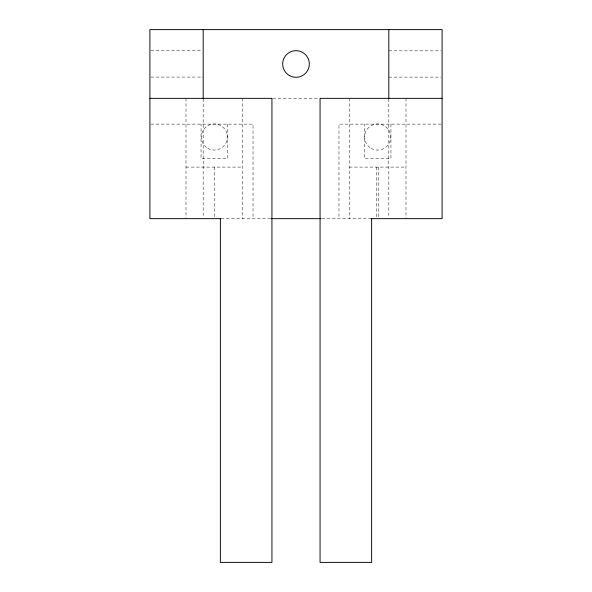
<?xml version="1.0" encoding="UTF-8"?>
<svg xmlns="http://www.w3.org/2000/svg" width="592" height="592" viewBox="0 0 592 592"><rect width="100%" height="100%" fill="white"/><g stroke="black" fill="none" stroke-linecap="round" stroke-linejoin="round"><path stroke-width="0.44" stroke-dasharray="2.96 2.22" d="M150.827 50.779L202.272 50.779M388.811 50.823L441.173 50.823M150.827 77.078L203.189 77.078M388.811 77.123L441.173 77.123M272.882 98.346L319.118 98.346M150.827 124.128L253.036 124.128L253.036 218.655M441.173 124.128L338.964 124.128L338.964 218.655M185.999 167.099L242.72 167.099M349.28 167.099L406.001 167.099M221.105 218.655L270.107 218.655M321.893 218.655L371.154 218.655M406.001 98.346L405.979 218.655M390.942 124.128L390.942 158.501L364.339 158.501L364.339 124.128M388.811 98.768L388.811 217.738M378.651 167.099L378.651 218.655M376.63 167.099L376.63 218.655M349.28 98.346L349.28 218.655M242.72 98.346L242.72 218.655M227.661 124.128L227.661 158.501L201.058 158.501L201.058 124.128M214.363 167.099L214.363 218.655M203.189 98.768L203.189 217.738M185.999 98.346L185.999 218.655M371.11 148.333A13.061 13.061 0 0 0 390.698 137.018A13.061 13.061 0 0 0 371.11 125.704A13.061 13.061 0 0 0 371.11 148.333M207.696 148.252A13.061 13.061 0 0 0 227.424 137.174A13.061 13.061 0 0 0 207.962 125.63A13.061 13.061 0 0 0 207.696 148.252"/><path stroke-width="0.89" d="M149.909 98.346L271.935 98.346L271.935 562.4L220.379 562.4L220.379 218.655M442.091 98.346L320.065 98.346L320.065 562.4L371.621 562.4L371.621 218.655M220.786 218.655L149.909 218.655L149.909 29.6L442.091 29.6L442.091 218.655L371.154 218.655M271.032 218.655L320.968 218.655M388.811 29.6L388.811 98.768M203.189 29.6L203.189 98.768M289.34 75.51A13.32 13.32 0 0 0 309.32 63.973A13.32 13.32 0 0 0 289.34 52.436A13.32 13.32 0 0 0 289.34 75.51"/></g></svg>
